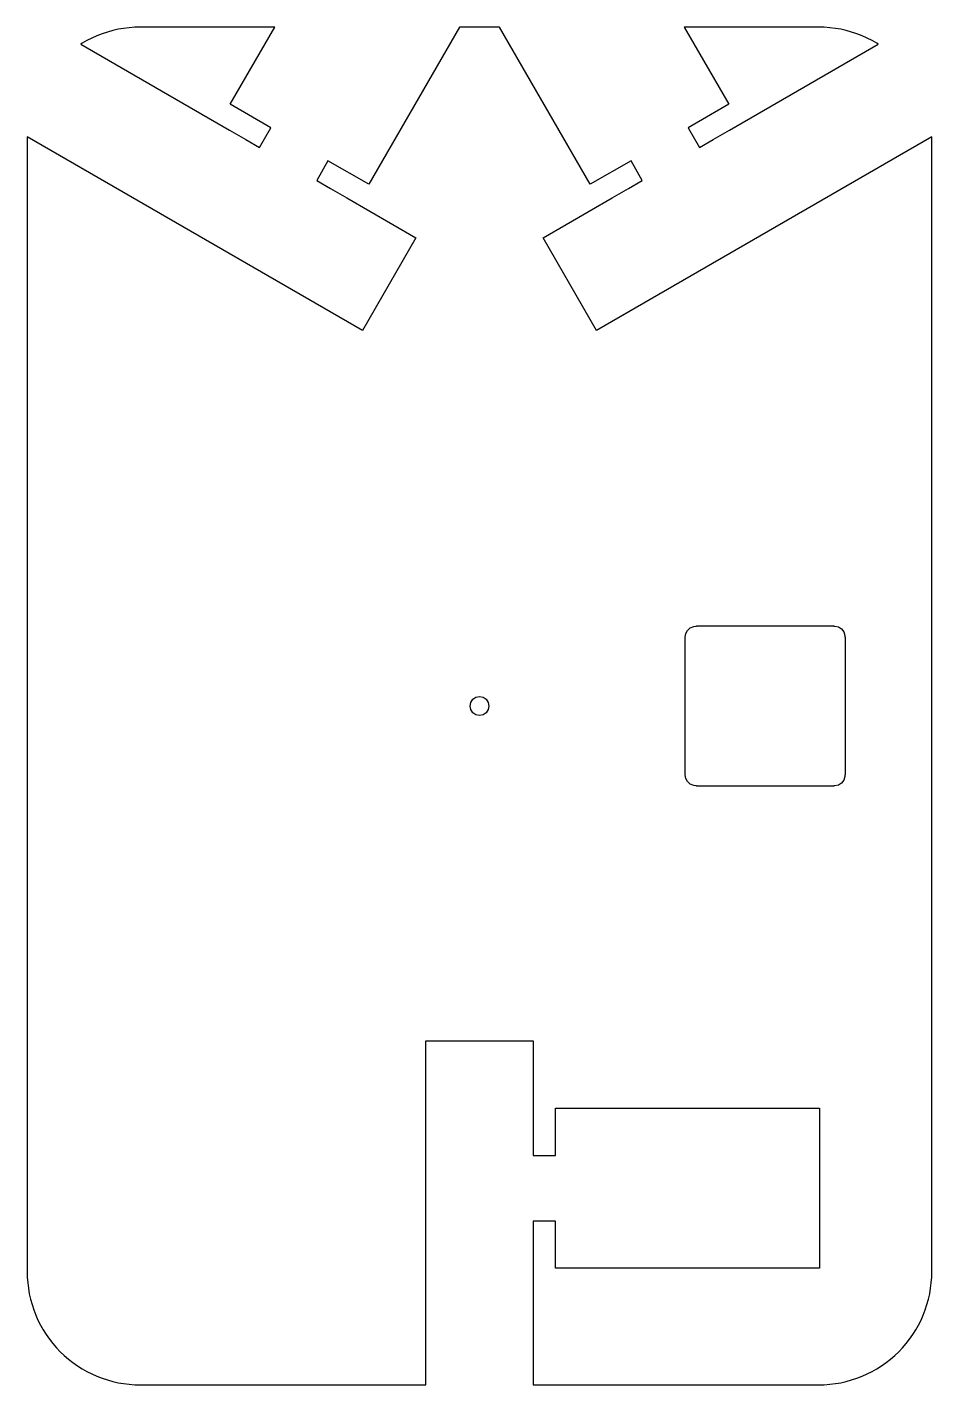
# Model space of a CAD drawing. Header units: metres. Extents: x -120 to 120, y -180 to 180.
import ezdxf

# ---------------------------------------------------------------- set-up
doc = ezdxf.new("R2010")
doc.units = ezdxf.units.M

msp = doc.modelspace()

# ---------------------------------------------------------------- linework, layer by layer
for p, q in [((-90, 180), (-91.472, 179.964)), ((-54.3178, 180), (-90, 180)), ((-66.1288, 159.543), (-54.3178, 180)), ((-5.32389, 180), (-29.3833, 138.328)), ((5.32389, 180), (-5.32389, 180)), ((29.3833, 138.328), (5.32389, 180)), ((54.3178, 180), (66.1288, 159.543)), ((90, 180), (54.3178, 180)), ((91.472, 179.964), (90, 180)), ((-104.142, 176.458), (-105.423, 175.732)), ((-102.827, 177.12), (-104.142, 176.458)), ((-101.481, 177.716), (-102.827, 177.12)), ((-100.107, 178.246), (-101.481, 177.716)), ((-98.7085, 178.708), (-100.107, 178.246)), ((-97.2894, 179.101), (-98.7085, 178.708)), ((-95.8527, 179.424), (-97.2894, 179.101)), ((-94.4019, 179.675), (-95.8527, 179.424)), ((-92.9405, 179.856), (-94.4019, 179.675)), ((-91.472, 179.964), (-92.9405, 179.856)), ((92.9405, 179.856), (91.472, 179.964)), ((94.4019, 179.675), (92.9405, 179.856)), ((95.8527, 179.424), (94.4019, 179.675)), ((97.2894, 179.101), (95.8527, 179.424)), ((98.7085, 178.708), (97.2894, 179.101)), ((100.107, 178.246), (98.7085, 178.708)), ((101.481, 177.716), (100.107, 178.246)), ((102.827, 177.12), (101.481, 177.716)), ((104.142, 176.458), (102.827, 177.12)), ((105.423, 175.732), (104.142, 176.458)), ((-105.423, 175.732), (-105.779, 175.507)), ((-105.779, 175.507), (-66.3137, 152.721)), ((66.3137, 152.721), (105.779, 175.507)), ((105.779, 175.507), (105.423, 175.732)), ((-55.3193, 153.302), (-66.1288, 159.543)), ((66.1288, 159.543), (55.3193, 153.302)), ((-66.3137, 152.721), (-66.3137, 152.721)), ((-66.3137, 152.721), (-61.9835, 150.221)), ((-58.3193, 148.106), (-55.3193, 153.302)), ((55.3193, 153.302), (58.3193, 148.106)), ((61.9835, 150.221), (66.3137, 152.721)), ((66.3137, 152.721), (66.3137, 152.721)), ((-119.978, 150.911), (-120, 150)), ((-120, 150), (-120, -150)), ((-31.08, 99.5858), (-119.978, 150.911)), ((-61.9835, 150.221), (-61.9835, 150.221)), ((-61.9835, 150.221), (-58.3193, 148.106)), ((119.978, 150.911), (31.08, 99.5858)), ((58.3193, 148.106), (61.9835, 150.221)), ((61.9835, 150.221), (61.9835, 150.221)), ((120, 150), (119.978, 150.911)), ((120, -150), (120, 150)), ((-40.1927, 144.569), (-43.1927, 139.373)), ((-29.3833, 138.328), (-40.1927, 144.569)), ((40.1927, 144.569), (29.3833, 138.328)), ((43.1927, 139.373), (40.1927, 144.569)), ((-43.1927, 139.373), (-39.5285, 137.257)), ((-39.5285, 137.257), (-39.5285, 137.257)), ((-39.5285, 137.257), (-35.1984, 134.757)), ((35.1984, 134.757), (39.5285, 137.257)), ((39.5285, 137.257), (43.1927, 139.373)), ((39.5285, 137.257), (39.5285, 137.257)), ((-35.1984, 134.757), (-35.1984, 134.757)), ((-35.1984, 134.757), (-16.88, 124.181)), ((16.88, 124.181), (35.1984, 134.757)), ((35.1984, 134.757), (35.1984, 134.757)), ((-16.88, 124.181), (-31.08, 99.5858)), ((31.08, 99.5858), (16.88, 124.181)), ((54.5667, 18.215), (54.7292, 19.1891)), ((54.5667, -18.215), (54.5667, 18.215)), ((54.7292, 19.1891), (55.1992, 20.0576)), ((55.1992, 20.0576), (55.9258, 20.7265)), ((55.9258, 20.7265), (56.8302, 21.1232)), ((56.8302, 21.1232), (57.5667, 21.1842)), ((57.5667, 21.1842), (57.5667, 21.215)), ((57.5667, 21.215), (93.9967, 21.215)), ((93.9967, 21.215), (93.9967, 21.1842)), ((93.9967, 21.1842), (94.2444, 21.2048)), ((94.2444, 21.2048), (95.2018, 20.9623)), ((95.2018, 20.9623), (96.0285, 20.4222)), ((96.0285, 20.4222), (96.6351, 19.6428)), ((96.6351, 19.6428), (96.9558, 18.7088)), ((96.9558, 18.7088), (96.9558, 18.215)), ((96.9558, 18.215), (96.9967, 18.215)), ((96.9967, 18.215), (96.9967, -18.215)), ((-2.5, 0), (-2.3097, 0.95671)), ((-2.3097, -0.95671), (-2.5, 0)), ((-2.3097, 0.95671), (-1.76777, 1.76777)), ((-1.76777, 1.76777), (-0.95671, 2.3097)), ((-0.95671, 2.3097), (0, 2.5)), ((0, 2.5), (0.95671, 2.3097)), ((0.95671, 2.3097), (1.76777, 1.76777)), ((1.76777, 1.76777), (2.3097, 0.95671)), ((2.3097, 0.95671), (2.5, 0)), ((2.5, 0), (2.3097, -0.95671)), ((-1.76777, -1.76777), (-2.3097, -0.95671)), ((-0.95671, -2.3097), (-1.76777, -1.76777)), ((0, -2.5), (-0.95671, -2.3097)), ((0.95671, -2.3097), (0, -2.5)), ((1.76777, -1.76777), (0.95671, -2.3097)), ((2.3097, -0.95671), (1.76777, -1.76777)), ((54.7292, -19.1891), (54.5667, -18.215)), ((55.1992, -20.0576), (54.7292, -19.1891)), ((55.9258, -20.7265), (55.1992, -20.0576)), ((56.8302, -21.1232), (55.9258, -20.7265)), ((57.5667, -21.1842), (56.8302, -21.1232)), ((57.5667, -21.215), (57.5667, -21.1842)), ((93.9967, -21.215), (57.5667, -21.215)), ((94.2444, -21.2048), (93.9967, -21.1842)), ((93.9967, -21.1842), (93.9967, -21.215)), ((95.2018, -20.9623), (94.2444, -21.2048)), ((96.0285, -20.4222), (95.2018, -20.9623)), ((96.6351, -19.6428), (96.0285, -20.4222)), ((96.9558, -18.7088), (96.6351, -19.6428)), ((96.9967, -18.215), (96.9558, -18.215)), ((96.9558, -18.215), (96.9558, -18.7088)), ((-14.2, -180), (-14.2, -88.7667)), ((-14.2, -88.7667), (14.2, -88.7667)), ((14.2, -88.7667), (14.2, -109.919)), ((20.2, -119.15), (20.2, -106.668)), ((20.2, -106.668), (90.2, -106.668)), ((90.2, -106.668), (90.2, -149.098)), ((14.2, -109.919), (14.2, -109.919)), ((14.2, -109.919), (14.2, -114.919)), ((14.2, -114.919), (14.2, -114.919)), ((14.2, -114.919), (14.2, -119.15)), ((14.2, -119.15), (20.2, -119.15)), ((20.2, -136.617), (14.2, -136.617)), ((14.2, -136.617), (14.2, -140.848)), ((20.2, -149.098), (20.2, -136.617)), ((14.2, -140.848), (14.2, -140.848)), ((14.2, -140.848), (14.2, -145.848)), ((14.2, -145.848), (14.2, -145.848)), ((14.2, -145.848), (14.2, -180)), ((-120, -150), (-119.964, -151.472)), ((90.2, -149.098), (20.2, -149.098)), ((119.964, -151.472), (120, -150)), ((-119.964, -151.472), (-119.856, -152.941)), ((-119.856, -152.941), (-119.675, -154.402)), ((-119.675, -154.402), (-119.424, -155.853)), ((119.424, -155.853), (119.675, -154.402)), ((119.675, -154.402), (119.856, -152.941)), ((119.856, -152.941), (119.964, -151.472)), ((-119.424, -155.853), (-119.101, -157.289)), ((-119.101, -157.289), (-118.708, -158.709)), ((118.708, -158.709), (119.101, -157.289)), ((119.101, -157.289), (119.424, -155.853)), ((-118.708, -158.709), (-118.246, -160.107)), ((-118.246, -160.107), (-117.716, -161.481)), ((-117.716, -161.481), (-117.12, -162.827)), ((117.12, -162.827), (117.716, -161.481)), ((117.716, -161.481), (118.246, -160.107)), ((118.246, -160.107), (118.708, -158.709)), ((-117.12, -162.827), (-116.458, -164.142)), ((-116.458, -164.142), (-115.732, -165.423)), ((-115.732, -165.423), (-114.944, -166.667)), ((114.944, -166.667), (115.732, -165.423)), ((115.732, -165.423), (116.458, -164.142)), ((116.458, -164.142), (117.12, -162.827)), ((-114.944, -166.667), (-114.096, -167.871)), ((-114.096, -167.871), (-113.19, -169.032)), ((-113.19, -169.032), (-112.229, -170.147)), ((112.229, -170.147), (113.19, -169.032)), ((113.19, -169.032), (114.096, -167.871)), ((114.096, -167.871), (114.944, -166.667)), ((-112.229, -170.147), (-111.213, -171.213)), ((-111.213, -171.213), (-110.147, -172.229)), ((-110.147, -172.229), (-109.032, -173.19)), ((109.032, -173.19), (110.147, -172.229)), ((110.147, -172.229), (111.213, -171.213)), ((111.213, -171.213), (112.229, -170.147)), ((-109.032, -173.19), (-107.871, -174.096)), ((-107.871, -174.096), (-106.667, -174.944)), ((-106.667, -174.944), (-105.423, -175.732)), ((-105.423, -175.732), (-104.142, -176.458)), ((104.142, -176.458), (105.423, -175.732)), ((105.423, -175.732), (106.667, -174.944)), ((106.667, -174.944), (107.871, -174.096)), ((107.871, -174.096), (109.032, -173.19)), ((-104.142, -176.458), (-102.827, -177.12)), ((-102.827, -177.12), (-101.481, -177.716)), ((-101.481, -177.716), (-100.107, -178.246)), ((-100.107, -178.246), (-98.7085, -178.708)), ((-98.7085, -178.708), (-97.2894, -179.101)), ((-97.2894, -179.101), (-95.8527, -179.424)), ((-95.8527, -179.424), (-94.4019, -179.675)), ((-94.4019, -179.675), (-92.9405, -179.856)), ((-92.9405, -179.856), (-91.472, -179.964)), ((-91.472, -179.964), (-90, -180)), ((-90, -180), (-90, -180)), ((-90, -180), (-90, -180)), ((-90, -180), (-14.2, -180)), ((14.2, -180), (90, -180)), ((90, -180), (91.472, -179.964)), ((91.472, -179.964), (92.9405, -179.856)), ((92.9405, -179.856), (94.4019, -179.675)), ((94.4019, -179.675), (95.8527, -179.424)), ((95.8527, -179.424), (97.2894, -179.101)), ((97.2894, -179.101), (98.7085, -178.708)), ((98.7085, -178.708), (100.107, -178.246)), ((100.107, -178.246), (101.481, -177.716)), ((101.481, -177.716), (102.827, -177.12)), ((102.827, -177.12), (104.142, -176.458))]:
    msp.add_line(p, q)

doc.saveas('drawing.dxf')
